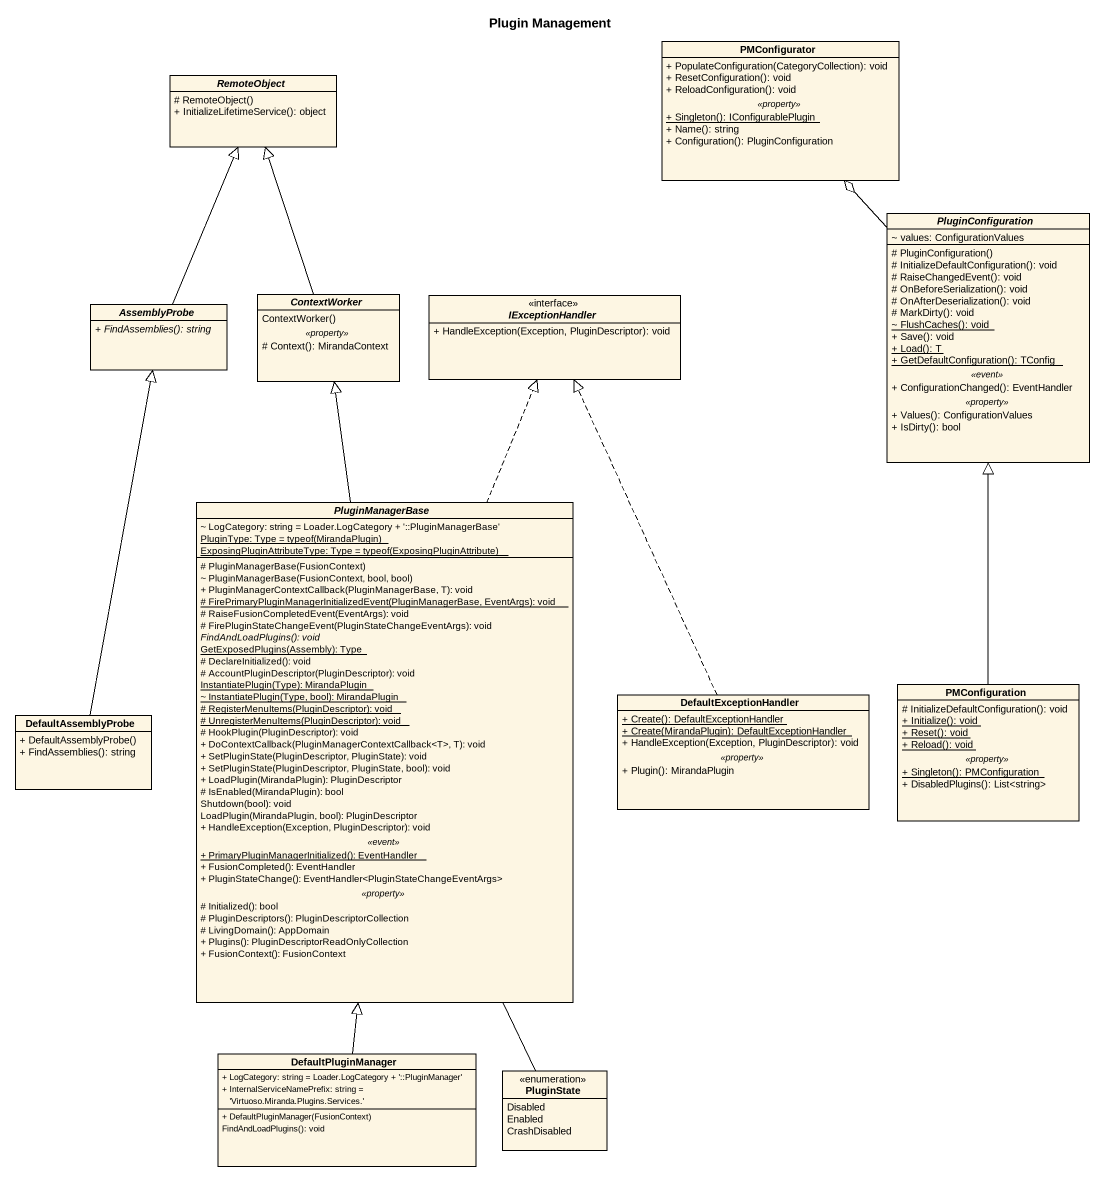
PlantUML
@startuml
title Plugin Management
hide circle
hide empty members
skinparam classAttributeIconSize 0
abstract class RemoteObject {
  # RemoteObject()
  + InitializeLifetimeService(): object
}
class PMConfigurator {
  + PopulateConfiguration(CategoryCollection): void
  + ResetConfiguration(): void
  + ReloadConfiguration(): void
  .. <<property>> ..
  {static} + Singleton(): IConfigurablePlugin
  + Name(): string
  + Configuration(): PluginConfiguration
}
abstract class PluginConfiguration {
  ~ values: ConfigurationValues
  --
  # PluginConfiguration()
  # InitializeDefaultConfiguration(): void
  # RaiseChangedEvent(): void
  # OnBeforeSerialization(): void
  # OnAfterDeserialization(): void
  # MarkDirty(): void
  {static} ~ FlushCaches(): void
  + Save(): void
  {static} + Load(): T
  {static} + GetDefaultConfiguration(): TConfig
  .. <<event>> ..
  + ConfigurationChanged(): EventHandler
  .. <<property>> ..
  + Values(): ConfigurationValues
  + IsDirty(): bool
}
abstract class AssemblyProbe {
  {abstract} + FindAssemblies(): string
}
abstract class ContextWorker {
  ContextWorker()
  .. <<property>> ..
  # Context(): MirandaContext
}
interface IExceptionHandler <<interface>> {
  + HandleException(Exception, PluginDescriptor): void
}
abstract class PluginManagerBase {
  ~ LogCategory: string = Loader.LogCategory + '::PluginManagerBase'
  {static} {field} PluginType: Type = typeof(MirandaPlugin)
  {static} {field} ExposingPluginAttributeType: Type = typeof(ExposingPluginAttribute)
  --
  # PluginManagerBase(FusionContext)
  ~ PluginManagerBase(FusionContext, bool, bool)
  + PluginManagerContextCallback(PluginManagerBase, T): void
  {static} # FirePrimaryPluginManagerInitializedEvent(PluginManagerBase, EventArgs): void
  # RaiseFusionCompletedEvent(EventArgs): void
  # FirePluginStateChangeEvent(PluginStateChangeEventArgs): void
  {abstract} FindAndLoadPlugins(): void
  {static} GetExposedPlugins(Assembly): Type
  # DeclareInitialized(): void
  # AccountPluginDescriptor(PluginDescriptor): void
  {static} InstantiatePlugin(Type): MirandaPlugin
  {static} ~ InstantiatePlugin(Type, bool): MirandaPlugin
  {static} # RegisterMenuItems(PluginDescriptor): void
  {static} # UnregisterMenuItems(PluginDescriptor): void
  # HookPlugin(PluginDescriptor): void
  + DoContextCallback(PluginManagerContextCallback<T>, T): void
  + SetPluginState(PluginDescriptor, PluginState): void
  + SetPluginState(PluginDescriptor, PluginState, bool): void
  + LoadPlugin(MirandaPlugin): PluginDescriptor
  # IsEnabled(MirandaPlugin): bool
  Shutdown(bool): void
  LoadPlugin(MirandaPlugin, bool): PluginDescriptor
  + HandleException(Exception, PluginDescriptor): void
  .. <<event>> ..
  {static} + PrimaryPluginManagerInitialized(): EventHandler
  + FusionCompleted(): EventHandler
  + PluginStateChange(): EventHandler<PluginStateChangeEventArgs>
  .. <<property>> ..
  # Initialized(): bool
  # PluginDescriptors(): PluginDescriptorCollection
  # LivingDomain(): AppDomain
  + Plugins(): PluginDescriptorReadOnlyCollection
  + FusionContext(): FusionContext
}
class DefaultAssemblyProbe {
  + DefaultAssemblyProbe()
  + FindAssemblies(): string
}
class DefaultExceptionHandler {
  {static} + Create(): DefaultExceptionHandler
  {static} + Create(MirandaPlugin): DefaultExceptionHandler
  + HandleException(Exception, PluginDescriptor): void
  .. <<property>> ..
  + Plugin(): MirandaPlugin
}
class PMConfiguration {
  # InitializeDefaultConfiguration(): void
  {static} + Initialize(): void
  {static} + Reset(): void
  {static} + Reload(): void
  .. <<property>> ..
  {static} + Singleton(): PMConfiguration
  + DisabledPlugins(): List<string>
}
class DefaultPluginManager {
  + LogCategory: string = Loader.LogCategory + '::PluginManager'
  + InternalServiceNamePrefix: string = 'Virtuoso.Miranda.Plugins.Services.'
  + DefaultPluginManager(FusionContext)
  FindAndLoadPlugins(): void
}
enum PluginState {
  Disabled
  Enabled
  CrashDisabled
}
PluginConfiguration -up-o PMConfigurator
AssemblyProbe -up-|> RemoteObject
ContextWorker -up-|> RemoteObject
PluginManagerBase -up-|> ContextWorker
PluginManagerBase .up.|> IExceptionHandler
DefaultAssemblyProbe -up-|> AssemblyProbe
DefaultExceptionHandler .up.|> IExceptionHandler
PMConfiguration -up-|> PluginConfiguration
DefaultPluginManager -up-|> PluginManagerBase
PluginState -up- PluginManagerBase
@enduml
